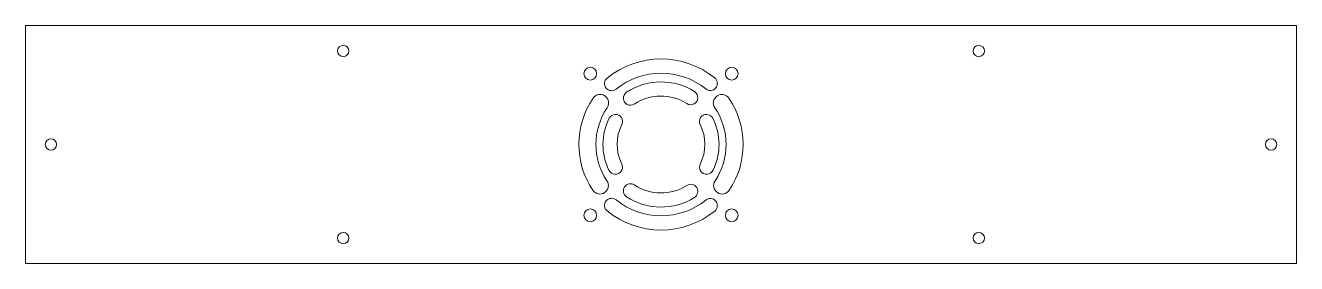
# Model space of a CAD drawing. Header units: millimetres. Extents: x 0 to 449, y 0 to 84.
import ezdxf

# ---------------------------------------------------------------- set-up
doc = ezdxf.new("R2010")
doc.units = ezdxf.units.MM

msp = doc.modelspace()

# ---------------------------------------------------------------- linework, layer by layer
at = {"color": 170, "linetype": 'Continuous', "lineweight": 15}
for p, q in [((0, 84), (0, 0)), ((449, 84), (0, 84)), ((449, 0), (449, 84)), ((0, 0), (449, 0))]:
    msp.add_line(p, q, dxfattribs=at)
for centre, radius in [((112.25, 75), 2), ((336.75, 75), 2), ((199.5, 67), 2.25), ((249.5, 67), 2.25), ((9, 42), 2), ((440, 42), 2), ((199.5, 17), 2.25), ((249.5, 17), 2.25), ((112.25, 9), 2), ((336.75, 9), 2)]:
    msp.add_circle(centre, radius, dxfattribs=at)
for centre, radius, start, end in [((224.5, 42), 30.18, 51.0563, 129.1235), ((207.03, 63.48), 2.5, 129.1235, 309.1235), ((224.5, 42), 25.18, 51.0563, 129.1235), ((224.5, 42), 22.09, 57.5579, 123.4703), ((241.9, 63.53), 2.5, 231.0563, 51.0563), ((203.02, 56.65), 3, 325.7003, 145.7003), ((213.7, 58.34), 2.5, 123.4703, 303.4703), ((224.5, 42), 17.09, 57.5579, 123.4703), ((235.01, 58.53), 2.5, 237.5579, 57.5579), ((245.98, 56.65), 3, 34.2997, 214.2997), ((224.5, 42), 29, 145.7003, 213.8561), ((224.5, 42), 23, 145.7003, 213.8561), ((224.5, 42), 23, 326.1439, 34.2997), ((224.5, 42), 29, 326.1439, 34.2997), ((224.5, 42), 20.5, 153.1103, 206.361), ((208.45, 50.14), 2.5, 333.1103, 153.1103), ((240.55, 50.14), 2.5, 26.8897, 206.8897), ((224.5, 42), 20.5, 333.639, 26.8897), ((224.5, 42), 15.5, 153.1103, 206.361), ((224.5, 42), 15.5, 333.639, 26.8897), ((208.37, 34.01), 2.5, 206.361, 26.361), ((240.63, 34.01), 2.5, 153.639, 333.639), ((202.91, 27.52), 3, 213.8561, 33.8561), ((213.7, 25.66), 2.5, 56.5297, 236.5297), ((224.5, 42), 17.09, 236.5297, 302.4421), ((235.01, 25.47), 2.5, 302.4421, 122.4421), ((246.09, 27.52), 3, 146.1439, 326.1439), ((207.03, 20.52), 2.5, 50.8765, 230.8765), ((224.5, 42), 25.18, 230.8765, 308.9437), ((224.5, 42), 22.09, 236.5297, 302.4421), ((241.9, 20.47), 2.5, 308.9437, 128.9437), ((224.5, 42), 30.18, 230.8765, 308.9437)]:
    msp.add_arc(centre, radius, start, end, dxfattribs=at)

doc.saveas('drawing.dxf')
